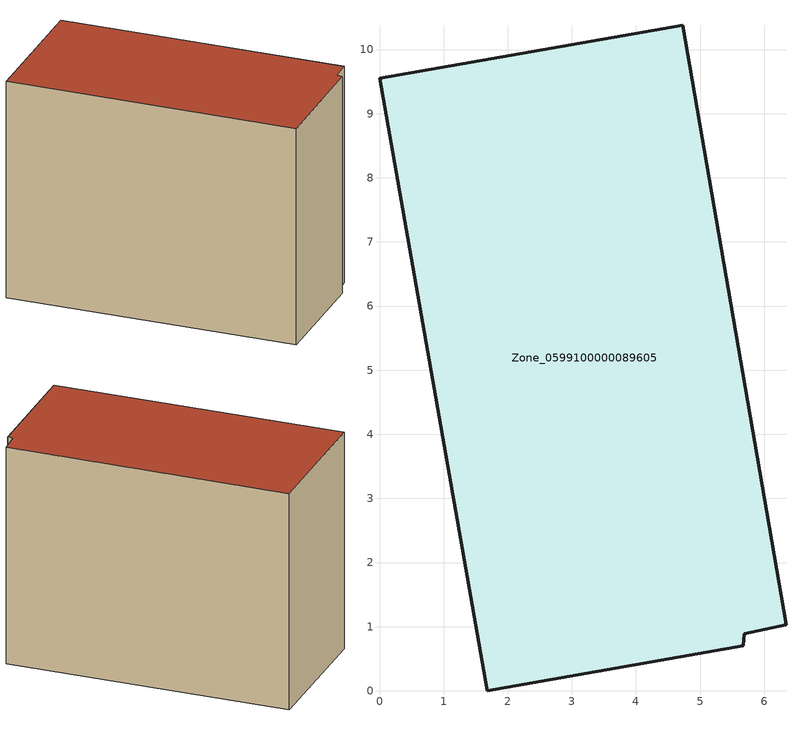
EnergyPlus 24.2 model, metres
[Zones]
Zone_0599100000089605
 floor ground (C_G): 5.67,0.7 1.68,0 0,9.55 4.73,10.38 6.34,1.03 5.69,0.89 z0
 wall outside (C_F): 4.73,10.38 0,9.55 1.68,0 5.67,0.7 5.69,0.89 6.34,1.03 4.73,10.38 z0:7.49
 roof outside (C_R): 5.69,0.89 6.34,1.03 4.73,10.38 0,9.55 1.68,0 5.67,0.7 z7.49
[BUILDING]
Pand.0599100000089605: North Axis=0; Terrain=City; Loads Convergence Tolerance Value=0.04; Temperature Convergence Tolerance Value=0.4; Solar Distribution=FullExterior; Maximum Number of Warmup Days=25; Minimum Number of Warmup Days=1
[Site:Location]
Rotterdam.The.Hague.AP_ZH_NLD Design_Conditions: Latitude=51.96; Longitude=4.45; Time Zone=1; Elevation=-4.5
[SITE:GROUNDTEMPERATURE:BUILDINGSURFACE]
18, 18, 18, 18, 18, 18, 18, 18, 18, 18, 18, 18
[MATERIAL] Thermal Absorptance=0.9; Solar Absorptance=0.7; Visible Absorptance=0.7
Name | Roughness | Thickness | Conductivity | Density | Specific Heat
G.TC.1946 | MediumSmooth | 0.15 | 1 | 540 | 1210
F.TC.1946 | Rough | 0.3 | 0.857143 | 1920 | 840
R.TC.1946 | MediumRough | 0.2 | 0.909091 | 1500 | 1000
[CONSTRUCTION]
C_G: G.TC.1946
C_F: F.TC.1946
C_R: R.TC.1946
[ZONE]
Zone_0599100000089605: Type=1; Multiplier=1; Ceiling Height=Autocalculate; Volume=Autocalculate; Floor Area=autocalculate; Part of Total Floor Area=Yes
[ZONEINFILTRATION:DESIGNFLOWRATE]
Infil_Zone_0599100000089605: Zone or ZoneList or Space or SpaceList=Zone_0599100000089605; Schedule=AlwaysOn; Design Flow Rate Calculation Method=Flow/Area; Flow Rate per Floor Area=0.003; Constant Term Coefficient=1; Temperature Term Coefficient=0; Velocity Term Coefficient=0; Velocity Squared Term Coefficient=0
[HVACTEMPLATE:ZONE:IDEALLOADSAIRSYSTEM]
Zone_0599100000089605: Maximum Heating Supply Air Temperature=50; Minimum Cooling Supply Air Temperature=13; Maximum Heating Supply Air Humidity Ratio=0.0156; Minimum Cooling Supply Air Humidity Ratio=0.0077; Heating Limit=NoLimit; Cooling Limit=NoLimit; Dehumidification Control Type=ConstantSensibleHeatRatio; Cooling Sensible Heat Ratio=0.7; Dehumidification Setpoint=60; Humidification Control Type=None; Humidification Setpoint=30; Outdoor Air Method=None; Outdoor Air Flow Rate per Person=0.00944; Outdoor Air Flow Rate per Zone Floor Area=0; Outdoor Air Flow Rate per Zone=0; Demand Controlled Ventilation Type=None; Outdoor Air Economizer Type=NoEconomizer; Heat Recovery Type=None; Sensible Heat Recovery Effectiveness=0.7; Latent Heat Recovery Effectiveness=0.65
[ZONECONTROL:THERMOSTAT]
ThermostatControl_Zone_0599100000089605: Zone or ZoneList=Zone_0599100000089605; Control Type Schedule=DualSetpointControlType; Control 1=Thermostat_Zone_0599100000089605; Temperature Difference Between Cutout And Setpoint=0
[THERMOSTATSETPOINT:DUALSETPOINT]
Thermostat_Zone_0599100000089605: Heating Setpoint Temperature Schedule=HeatingSetpoint_Zone_0599100000089605; Cooling Setpoint Temperature Schedule=CoolingSetpoint_Zone_0599100000089605
[SCHEDULE:COMPACT]
HeatingSetpoint_Zone_0599100000089605: Through: 12/31, For: AllDays, Until: 24:00, 21
CoolingSetpoint_Zone_0599100000089605: Through: 12/31, For: AllDays, Until: 24:00, 24
DualSetpointControlType: Through: 12/31, For: AllDays, Until: 24:00, 4
AlwaysOn: Through: 12/31, For: AllDays, Until: 24:00, 1
